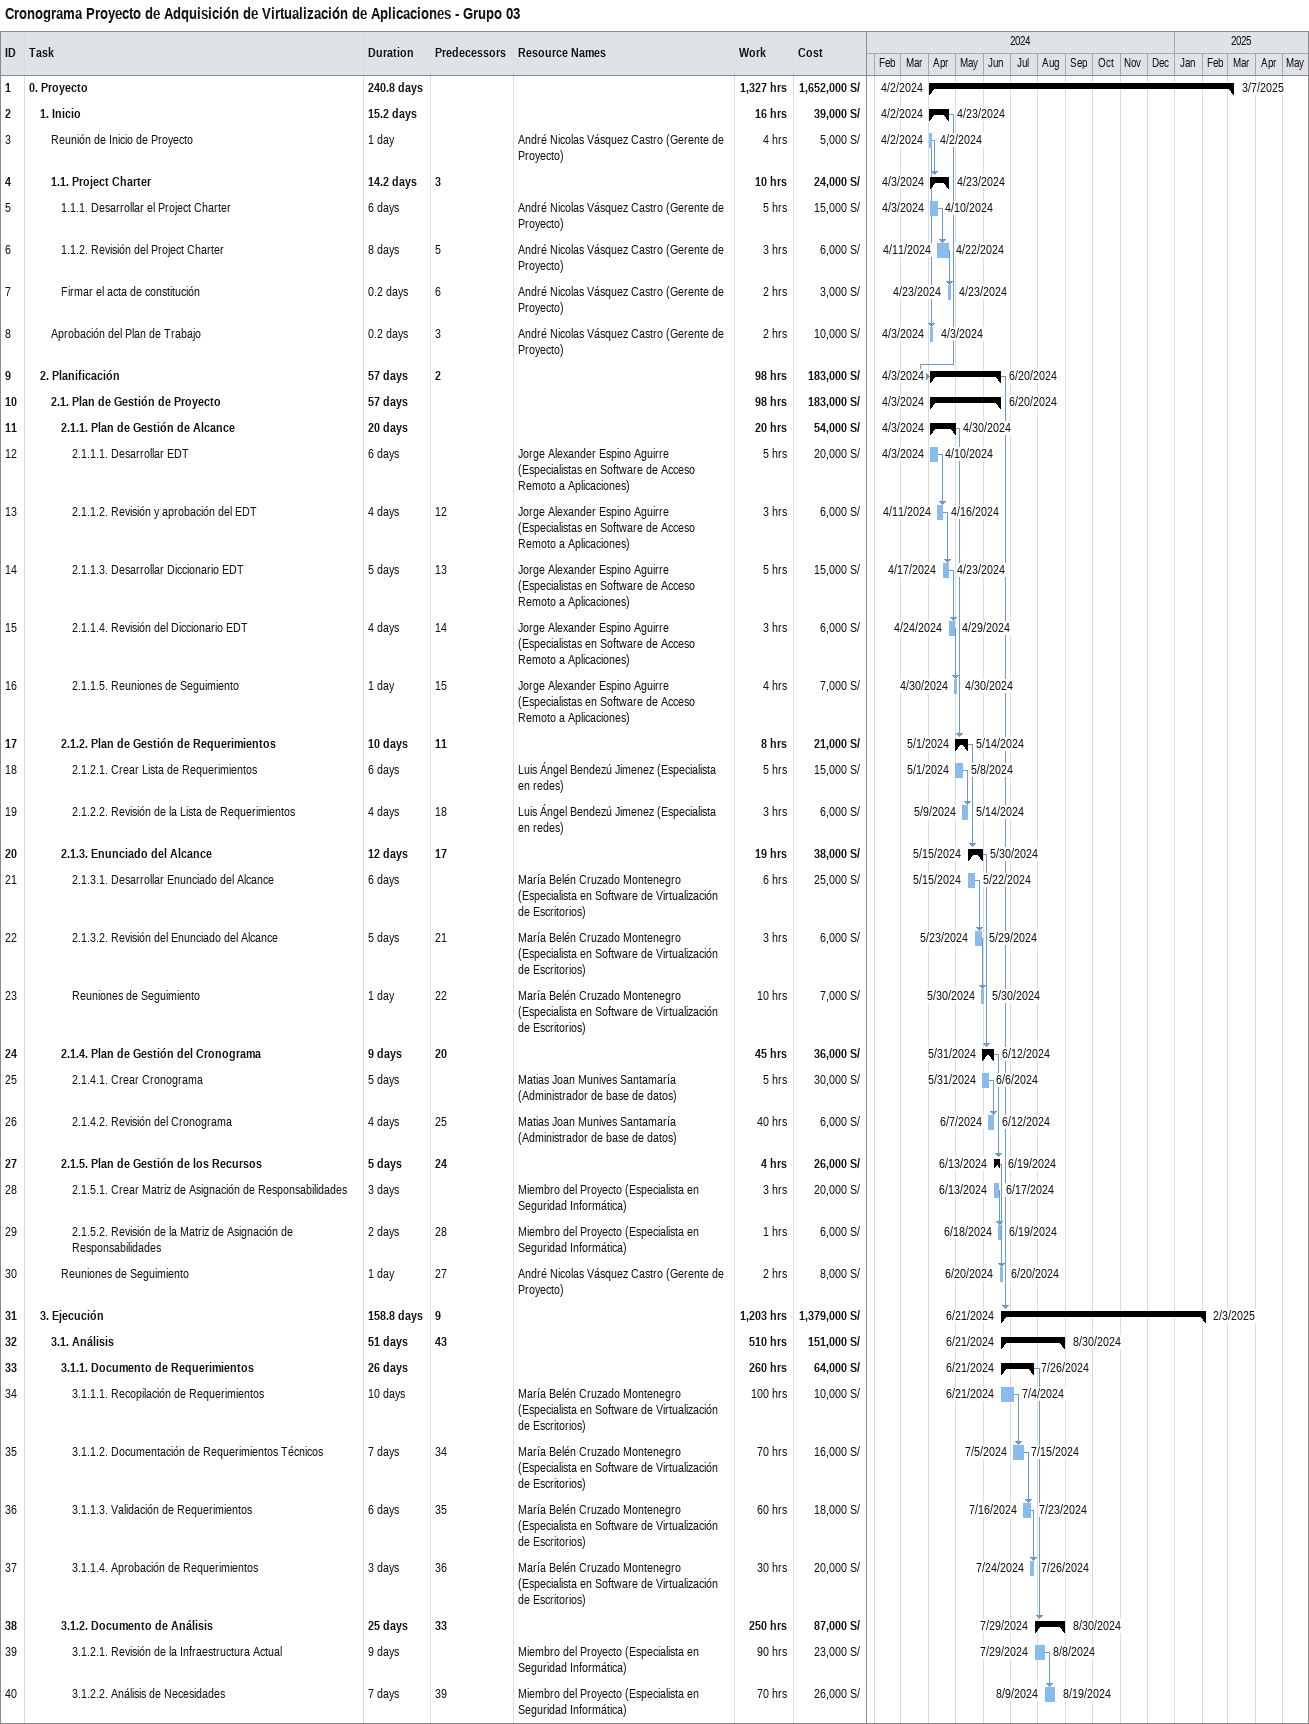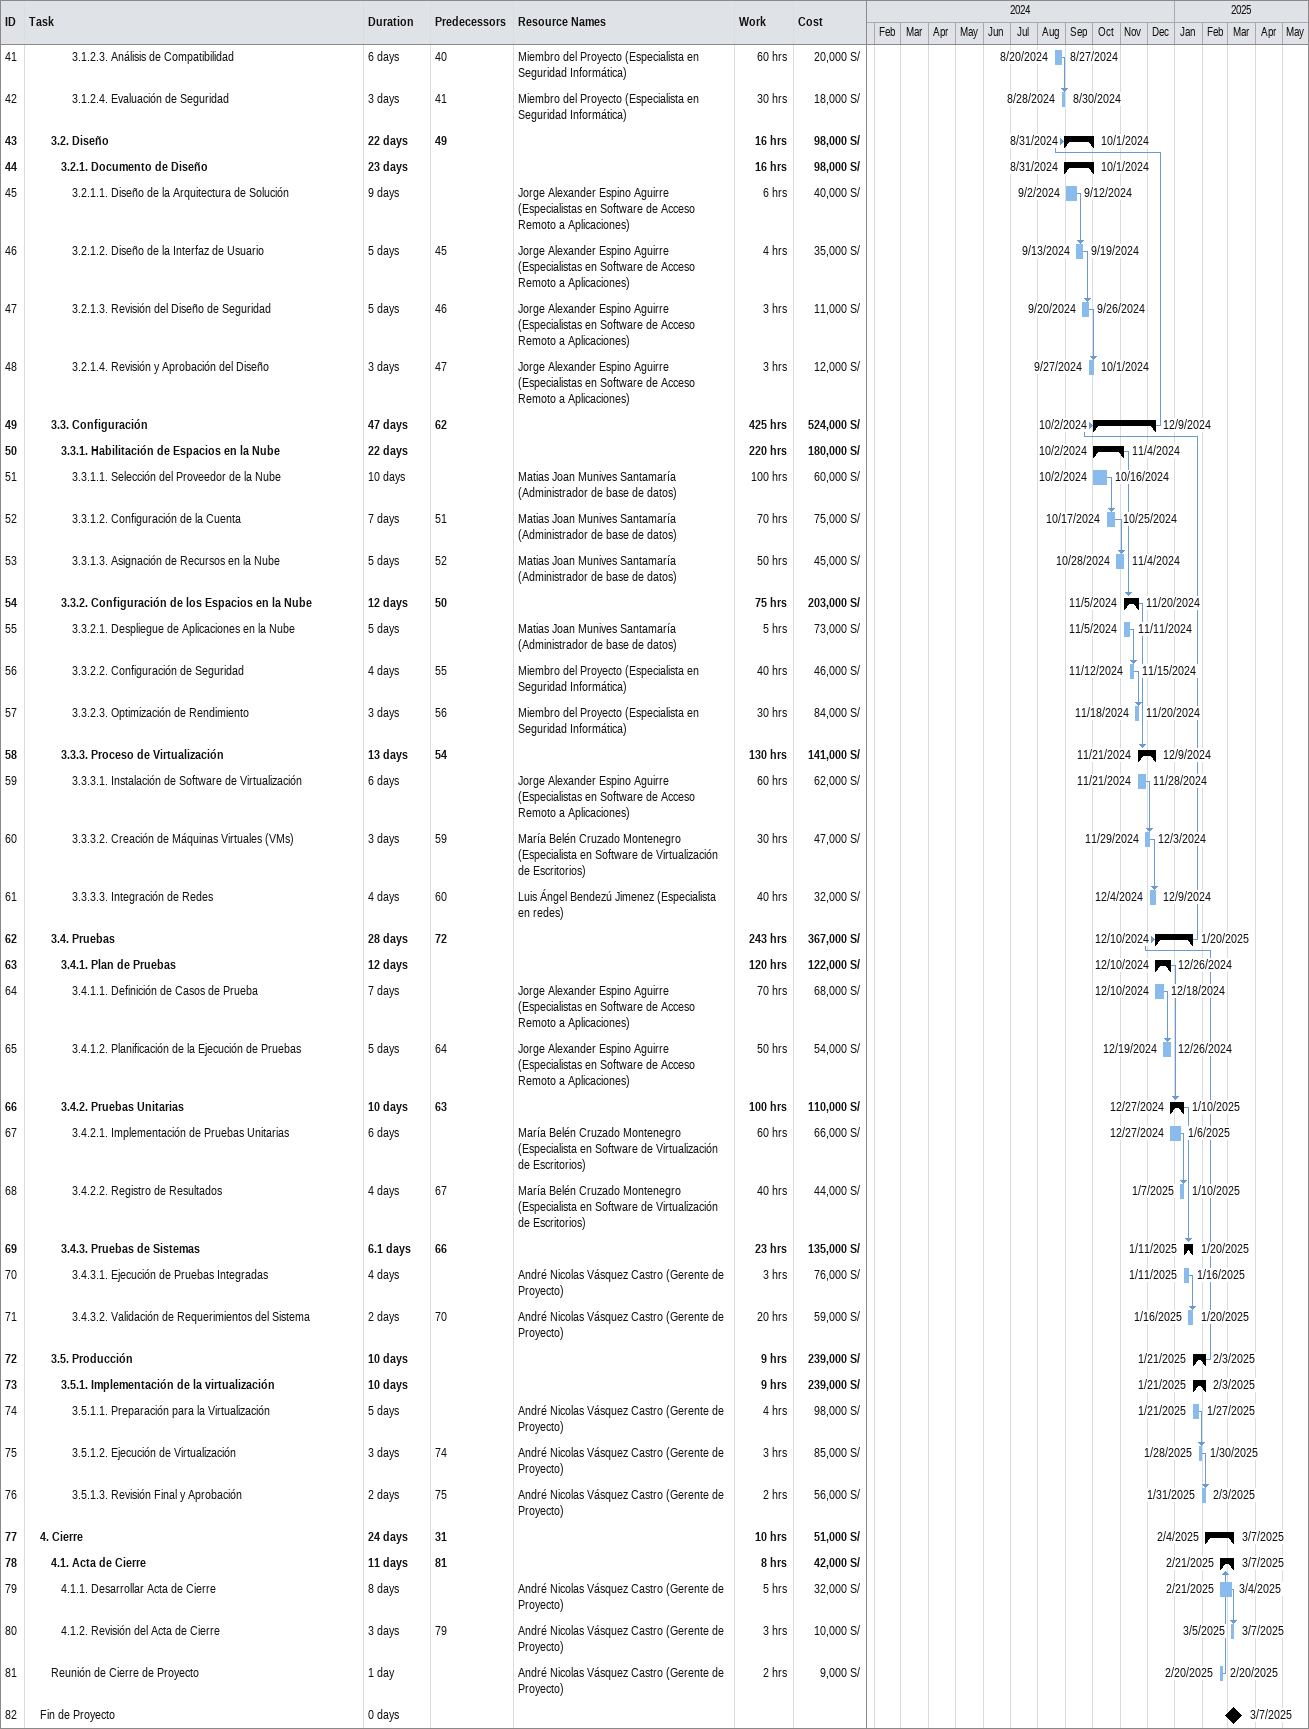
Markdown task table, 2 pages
Cronograma Proyecto de Adquisición de Virtualización de Aplicaciones - Grupo 03

| ID | Level | Task | Duration | Start | Finish | Predecessors | Resources | Work (h) | Cost (S/) |
|---|---|---|---|---|---|---|---|---|---|
| 1 | 1 | **0. Proyecto** | 240.8d | 2024-04-02 | 2025-03-07 |  |  | 1327 | 1652000 |
| 2 | 2 | **1. Inicio** | 15.2d | 2024-04-02 | 2024-04-23 |  |  | 16 | 39000 |
| 3 | 3 | Reunión de Inicio de Proyecto | 1d | 2024-04-02 | 2024-04-02 |  | André Nicolas Vásquez Castro (Gerente de Proyecto) | 4 | 5000 |
| 4 | 3 | **1.1. Project Charter** | 14.2d | 2024-04-03 | 2024-04-23 | 3 |  | 10 | 24000 |
| 5 | 4 | 1.1.1. Desarrollar el Project Charter | 6d | 2024-04-03 | 2024-04-10 |  | André Nicolas Vásquez Castro (Gerente de Proyecto) | 5 | 15000 |
| 6 | 4 | 1.1.2. Revisión del Project Charter | 8d | 2024-04-11 | 2024-04-22 | 5 | André Nicolas Vásquez Castro (Gerente de Proyecto) | 3 | 6000 |
| 7 | 4 | Firmar el acta de constitución | 0.2d | 2024-04-23 | 2024-04-23 | 6 | André Nicolas Vásquez Castro (Gerente de Proyecto) | 2 | 3000 |
| 8 | 3 | Aprobación del Plan de Trabajo | 0.2d | 2024-04-03 | 2024-04-03 | 3 | André Nicolas Vásquez Castro (Gerente de Proyecto) | 2 | 10000 |
| 9 | 2 | **2. Planificación** | 57d | 2024-04-03 | 2024-06-20 | 2 |  | 98 | 183000 |
| 10 | 3 | **2.1. Plan de Gestión de Proyecto** | 57d | 2024-04-03 | 2024-06-20 |  |  | 98 | 183000 |
| 11 | 4 | **2.1.1. Plan de Gestión de Alcance** | 20d | 2024-04-03 | 2024-04-30 |  |  | 20 | 54000 |
| 12 | 5 | 2.1.1.1. Desarrollar EDT | 6d | 2024-04-03 | 2024-04-10 |  | Jorge Alexander Espino Aguirre (Especialistas en Software de Acceso Remoto a Aplicaciones) | 5 | 20000 |
| 13 | 5 | 2.1.1.2. Revisión y aprobación del EDT | 4d | 2024-04-11 | 2024-04-16 | 12 | Jorge Alexander Espino Aguirre (Especialistas en Software de Acceso Remoto a Aplicaciones) | 3 | 6000 |
| 14 | 5 | 2.1.1.3. Desarrollar Diccionario EDT | 5d | 2024-04-17 | 2024-04-23 | 13 | Jorge Alexander Espino Aguirre (Especialistas en Software de Acceso Remoto a Aplicaciones) | 5 | 15000 |
| 15 | 5 | 2.1.1.4. Revisión del Diccionario EDT | 4d | 2024-04-24 | 2024-04-29 | 14 | Jorge Alexander Espino Aguirre (Especialistas en Software de Acceso Remoto a Aplicaciones) | 3 | 6000 |
| 16 | 5 | 2.1.1.5. Reuniones de Seguimiento | 1d | 2024-04-30 | 2024-04-30 | 15 | Jorge Alexander Espino Aguirre (Especialistas en Software de Acceso Remoto a Aplicaciones) | 4 | 7000 |
| 17 | 4 | **2.1.2. Plan de Gestión de Requerimientos** | 10d | 2024-05-01 | 2024-05-14 | 11 |  | 8 | 21000 |
| 18 | 5 | 2.1.2.1. Crear Lista de Requerimientos | 6d | 2024-05-01 | 2024-05-08 |  | Luis Ángel Bendezú Jimenez (Especialista en redes) | 5 | 15000 |
| 19 | 5 | 2.1.2.2. Revisión de la Lista de Requerimientos | 4d | 2024-05-09 | 2024-05-14 | 18 | Luis Ángel Bendezú Jimenez (Especialista en redes) | 3 | 6000 |
| 20 | 4 | **2.1.3. Enunciado del Alcance** | 12d | 2024-05-15 | 2024-05-30 | 17 |  | 19 | 38000 |
| 21 | 5 | 2.1.3.1. Desarrollar Enunciado del Alcance | 6d | 2024-05-15 | 2024-05-22 |  | María Belén Cruzado Montenegro (Especialista en Software de Virtualización de Escritorios) | 6 | 25000 |
| 22 | 5 | 2.1.3.2. Revisión del Enunciado del Alcance | 5d | 2024-05-23 | 2024-05-29 | 21 | María Belén Cruzado Montenegro (Especialista en Software de Virtualización de Escritorios) | 3 | 6000 |
| 23 | 5 | Reuniones de Seguimiento | 1d | 2024-05-30 | 2024-05-30 | 22 | María Belén Cruzado Montenegro (Especialista en Software de Virtualización de Escritorios) | 10 | 7000 |
| 24 | 4 | **2.1.4. Plan de Gestión del Cronograma** | 9d | 2024-05-31 | 2024-06-12 | 20 |  | 45 | 36000 |
| 25 | 5 | 2.1.4.1. Crear Cronograma | 5d | 2024-05-31 | 2024-06-06 |  | Matias Joan Munives Santamaría (Administrador de base de datos) | 5 | 30000 |
| 26 | 5 | 2.1.4.2. Revisión del Cronograma | 4d | 2024-06-07 | 2024-06-12 | 25 | Matias Joan Munives Santamaría (Administrador de base de datos) | 40 | 6000 |
| 27 | 4 | **2.1.5. Plan de Gestión de los Recursos** | 5d | 2024-06-13 | 2024-06-19 | 24 |  | 4 | 26000 |
| 28 | 5 | 2.1.5.1. Crear Matriz de Asignación de Responsabilidades | 3d | 2024-06-13 | 2024-06-17 |  | Miembro del Proyecto (Especialista en Seguridad Informática) | 3 | 20000 |
| 29 | 5 | 2.1.5.2. Revisión de la Matriz de Asignación de Responsabilidades | 2d | 2024-06-18 | 2024-06-19 | 28 | Miembro del Proyecto (Especialista en Seguridad Informática) | 1 | 6000 |
| 30 | 4 | Reuniones de Seguimiento | 1d | 2024-06-20 | 2024-06-20 | 27 | André Nicolas Vásquez Castro (Gerente de Proyecto) | 2 | 8000 |
| 31 | 2 | **3. Ejecución** | 158.8d | 2024-06-21 | 2025-02-03 | 9 |  | 1203 | 1379000 |
| 32 | 3 | **3.1. Análisis** | 51d | 2024-06-21 | 2024-08-30 | 43 |  | 510 | 151000 |
| 33 | 4 | **3.1.1. Documento de Requerimientos** | 26d | 2024-06-21 | 2024-07-26 |  |  | 260 | 64000 |
| 34 | 5 | 3.1.1.1. Recopilación de Requerimientos | 10d | 2024-06-21 | 2024-07-04 |  | María Belén Cruzado Montenegro (Especialista en Software de Virtualización de Escritorios) | 100 | 10000 |
| 35 | 5 | 3.1.1.2. Documentación de Requerimientos Técnicos | 7d | 2024-07-05 | 2024-07-15 | 34 | María Belén Cruzado Montenegro (Especialista en Software de Virtualización de Escritorios) | 70 | 16000 |
| 36 | 5 | 3.1.1.3. Validación de Requerimientos | 6d | 2024-07-16 | 2024-07-23 | 35 | María Belén Cruzado Montenegro (Especialista en Software de Virtualización de Escritorios) | 60 | 18000 |
| 37 | 5 | 3.1.1.4. Aprobación de Requerimientos | 3d | 2024-07-24 | 2024-07-26 | 36 | María Belén Cruzado Montenegro (Especialista en Software de Virtualización de Escritorios) | 30 | 20000 |
| 38 | 4 | **3.1.2. Documento de Análisis** | 25d | 2024-07-29 | 2024-08-30 | 33 |  | 250 | 87000 |
| 39 | 5 | 3.1.2.1. Revisión de la Infraestructura Actual | 9d | 2024-07-29 | 2024-08-08 |  | Miembro del Proyecto (Especialista en Seguridad Informática) | 90 | 23000 |
| 40 | 5 | 3.1.2.2. Análisis de Necesidades | 7d | 2024-08-09 | 2024-08-19 | 39 | Miembro del Proyecto (Especialista en Seguridad Informática) | 70 | 26000 |
| 41 | 5 | 3.1.2.3. Análisis de Compatibilidad | 6d | 2024-08-20 | 2024-08-27 | 40 | Miembro del Proyecto (Especialista en Seguridad Informática) | 60 | 20000 |
| 42 | 5 | 3.1.2.4. Evaluación de Seguridad | 3d | 2024-08-28 | 2024-08-30 | 41 | Miembro del Proyecto (Especialista en Seguridad Informática) | 30 | 18000 |
| 43 | 3 | **3.2. Diseño** | 22d | 2024-08-31 | 2024-10-01 | 49 |  | 16 | 98000 |
| 44 | 4 | **3.2.1. Documento de Diseño** | 23d | 2024-08-31 | 2024-10-01 |  |  | 16 | 98000 |
| 45 | 5 | 3.2.1.1. Diseño de la Arquitectura de Solución | 9d | 2024-09-02 | 2024-09-12 |  | Jorge Alexander Espino Aguirre (Especialistas en Software de Acceso Remoto a Aplicaciones) | 6 | 40000 |
| 46 | 5 | 3.2.1.2. Diseño de la Interfaz de Usuario | 5d | 2024-09-13 | 2024-09-19 | 45 | Jorge Alexander Espino Aguirre (Especialistas en Software de Acceso Remoto a Aplicaciones) | 4 | 35000 |
| 47 | 5 | 3.2.1.3. Revisión del Diseño de Seguridad | 5d | 2024-09-20 | 2024-09-26 | 46 | Jorge Alexander Espino Aguirre (Especialistas en Software de Acceso Remoto a Aplicaciones) | 3 | 11000 |
| 48 | 5 | 3.2.1.4. Revisión y Aprobación del Diseño | 3d | 2024-09-27 | 2024-10-01 | 47 | Jorge Alexander Espino Aguirre (Especialistas en Software de Acceso Remoto a Aplicaciones) | 3 | 12000 |
| 49 | 3 | **3.3. Configuración** | 47d | 2024-10-02 | 2024-12-09 | 62 |  | 425 | 524000 |
| 50 | 4 | **3.3.1. Habilitación de Espacios en la Nube** | 22d | 2024-10-02 | 2024-11-04 |  |  | 220 | 180000 |
| 51 | 5 | 3.3.1.1. Selección del Proveedor de la Nube | 10d | 2024-10-02 | 2024-10-16 |  | Matias Joan Munives Santamaría (Administrador de base de datos) | 100 | 60000 |
| 52 | 5 | 3.3.1.2. Configuración de la Cuenta | 7d | 2024-10-17 | 2024-10-25 | 51 | Matias Joan Munives Santamaría (Administrador de base de datos) | 70 | 75000 |
| 53 | 5 | 3.3.1.3. Asignación de Recursos en la Nube | 5d | 2024-10-28 | 2024-11-04 | 52 | Matias Joan Munives Santamaría (Administrador de base de datos) | 50 | 45000 |
| 54 | 4 | **3.3.2. Configuración de los Espacios en la Nube** | 12d | 2024-11-05 | 2024-11-20 | 50 |  | 75 | 203000 |
| 55 | 5 | 3.3.2.1. Despliegue de Aplicaciones en la Nube | 5d | 2024-11-05 | 2024-11-11 |  | Matias Joan Munives Santamaría (Administrador de base de datos) | 5 | 73000 |
| 56 | 5 | 3.3.2.2. Configuración de Seguridad | 4d | 2024-11-12 | 2024-11-15 | 55 | Miembro del Proyecto (Especialista en Seguridad Informática) | 40 | 46000 |
| 57 | 5 | 3.3.2.3. Optimización de Rendimiento | 3d | 2024-11-18 | 2024-11-20 | 56 | Miembro del Proyecto (Especialista en Seguridad Informática) | 30 | 84000 |
| 58 | 4 | **3.3.3. Proceso de Virtualización** | 13d | 2024-11-21 | 2024-12-09 | 54 |  | 130 | 141000 |
| 59 | 5 | 3.3.3.1. Instalación de Software de Virtualización | 6d | 2024-11-21 | 2024-11-28 |  | Jorge Alexander Espino Aguirre (Especialistas en Software de Acceso Remoto a Aplicaciones) | 60 | 62000 |
| 60 | 5 | 3.3.3.2. Creación de Máquinas Virtuales (VMs) | 3d | 2024-11-29 | 2024-12-03 | 59 | María Belén Cruzado Montenegro (Especialista en Software de Virtualización de Escritorios) | 30 | 47000 |
| 61 | 5 | 3.3.3.3. Integración de Redes | 4d | 2024-12-04 | 2024-12-09 | 60 | Luis Ángel Bendezú Jimenez (Especialista en redes) | 40 | 32000 |
| 62 | 3 | **3.4. Pruebas** | 28d | 2024-12-10 | 2025-01-20 | 72 |  | 243 | 367000 |
| 63 | 4 | **3.4.1. Plan de Pruebas** | 12d | 2024-12-10 | 2024-12-26 |  |  | 120 | 122000 |
| 64 | 5 | 3.4.1.1. Definición de Casos de Prueba | 7d | 2024-12-10 | 2024-12-18 |  | Jorge Alexander Espino Aguirre (Especialistas en Software de Acceso Remoto a Aplicaciones) | 70 | 68000 |
| 65 | 5 | 3.4.1.2. Planificación de la Ejecución de Pruebas | 5d | 2024-12-19 | 2024-12-26 | 64 | Jorge Alexander Espino Aguirre (Especialistas en Software de Acceso Remoto a Aplicaciones) | 50 | 54000 |
| 66 | 4 | **3.4.2. Pruebas Unitarias** | 10d | 2024-12-27 | 2025-01-10 | 63 |  | 100 | 110000 |
| 67 | 5 | 3.4.2.1. Implementación de Pruebas Unitarias | 6d | 2024-12-27 | 2025-01-06 |  | María Belén Cruzado Montenegro (Especialista en Software de Virtualización de Escritorios) | 60 | 66000 |
| 68 | 5 | 3.4.2.2. Registro de Resultados | 4d | 2025-01-07 | 2025-01-10 | 67 | María Belén Cruzado Montenegro (Especialista en Software de Virtualización de Escritorios) | 40 | 44000 |
| 69 | 4 | **3.4.3. Pruebas de Sistemas** | 6.1d | 2025-01-11 | 2025-01-20 | 66 |  | 23 | 135000 |
| 70 | 5 | 3.4.3.1. Ejecución de Pruebas Integradas | 4d | 2025-01-11 | 2025-01-16 |  | André Nicolas Vásquez Castro (Gerente de Proyecto) | 3 | 76000 |
| 71 | 5 | 3.4.3.2. Validación de Requerimientos del Sistema | 2d | 2025-01-16 | 2025-01-20 | 70 | André Nicolas Vásquez Castro (Gerente de Proyecto) | 20 | 59000 |
| 72 | 3 | **3.5. Producción** | 10d | 2025-01-21 | 2025-02-03 |  |  | 9 | 239000 |
| 73 | 4 | **3.5.1. Implementación de la virtualización** | 10d | 2025-01-21 | 2025-02-03 |  |  | 9 | 239000 |
| 74 | 5 | 3.5.1.1. Preparación para la Virtualización | 5d | 2025-01-21 | 2025-01-27 |  | André Nicolas Vásquez Castro (Gerente de Proyecto) | 4 | 98000 |
| 75 | 5 | 3.5.1.2. Ejecución de Virtualización | 3d | 2025-01-28 | 2025-01-30 | 74 | André Nicolas Vásquez Castro (Gerente de Proyecto) | 3 | 85000 |
| 76 | 5 | 3.5.1.3. Revisión Final y Aprobación | 2d | 2025-01-31 | 2025-02-03 | 75 | André Nicolas Vásquez Castro (Gerente de Proyecto) | 2 | 56000 |
| 77 | 2 | **4. Cierre** | 24d | 2025-02-04 | 2025-03-07 | 31 |  | 10 | 51000 |
| 78 | 3 | **4.1. Acta de Cierre** | 11d | 2025-02-21 | 2025-03-07 | 81 |  | 8 | 42000 |
| 79 | 4 | 4.1.1. Desarrollar Acta de Cierre | 8d | 2025-02-21 | 2025-03-04 |  | André Nicolas Vásquez Castro (Gerente de Proyecto) | 5 | 32000 |
| 80 | 4 | 4.1.2. Revisión del Acta de Cierre | 3d | 2025-03-05 | 2025-03-07 | 79 | André Nicolas Vásquez Castro (Gerente de Proyecto) | 3 | 10000 |
| 81 | 3 | Reunión de Cierre de Proyecto | 1d | 2025-02-20 | 2025-02-20 |  | André Nicolas Vásquez Castro (Gerente de Proyecto) | 2 | 9000 |
| 82 | 2 | Fin de Proyecto | 0d | 2025-03-07 | 2025-03-07 |  |  |  |  |
